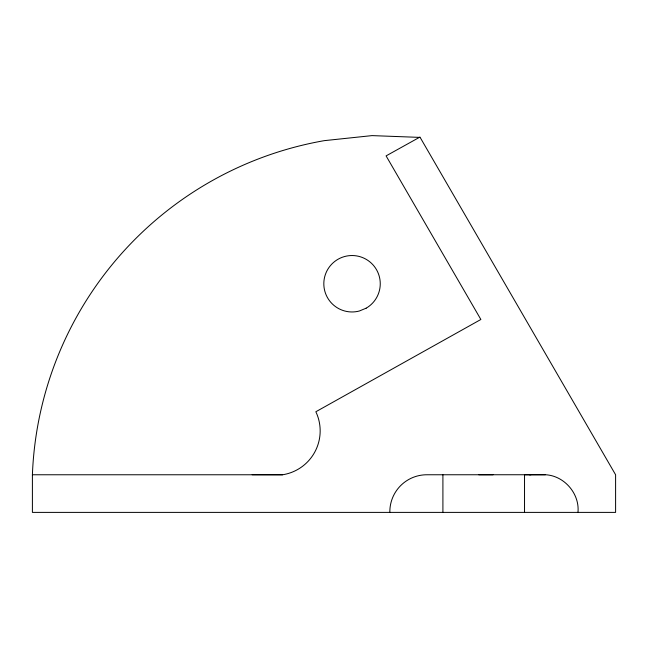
<?xml version="1.0" encoding="UTF-8"?>
<svg xmlns="http://www.w3.org/2000/svg" width="648" height="648" viewBox="0 0 648 648"><rect width="100%" height="100%" fill="white"/><g stroke="black" fill="none" stroke-linecap="round" stroke-linejoin="round"><path stroke-width="0.97" d="M577.976 512.39C579.798 493.622 564.214 475.632 545.381 474.741L427.469 474.765A37.001 37.001 0 0 0 389.845 512.39M419.758 137.392L372.025 135.61L324.348 140.64A353.063 353.063 0 0 0 32.4 474.765L32.4 512.39L615.6 512.39L615.6 474.765L419.945 137.076L386.087 155.885L480.865 319.48L315.843 411.755A44.429 44.429 0 0 1 282.609 474.765L32.4 474.765M545.381 474.741L524.532 474.765L524.532 512.39M493.055 474.765L478.823 474.765M529.343 474.757L530.939 474.757M252.177 474.741L282.609 474.765M442.908 474.765L442.908 512.39M366.144 308.189L359.34 311.008A28.22 28.22 0 0 1 324.251 278.843A28.22 28.22 0 0 1 368.226 260.634A28.22 28.22 0 0 1 366.144 308.189"/></g></svg>
